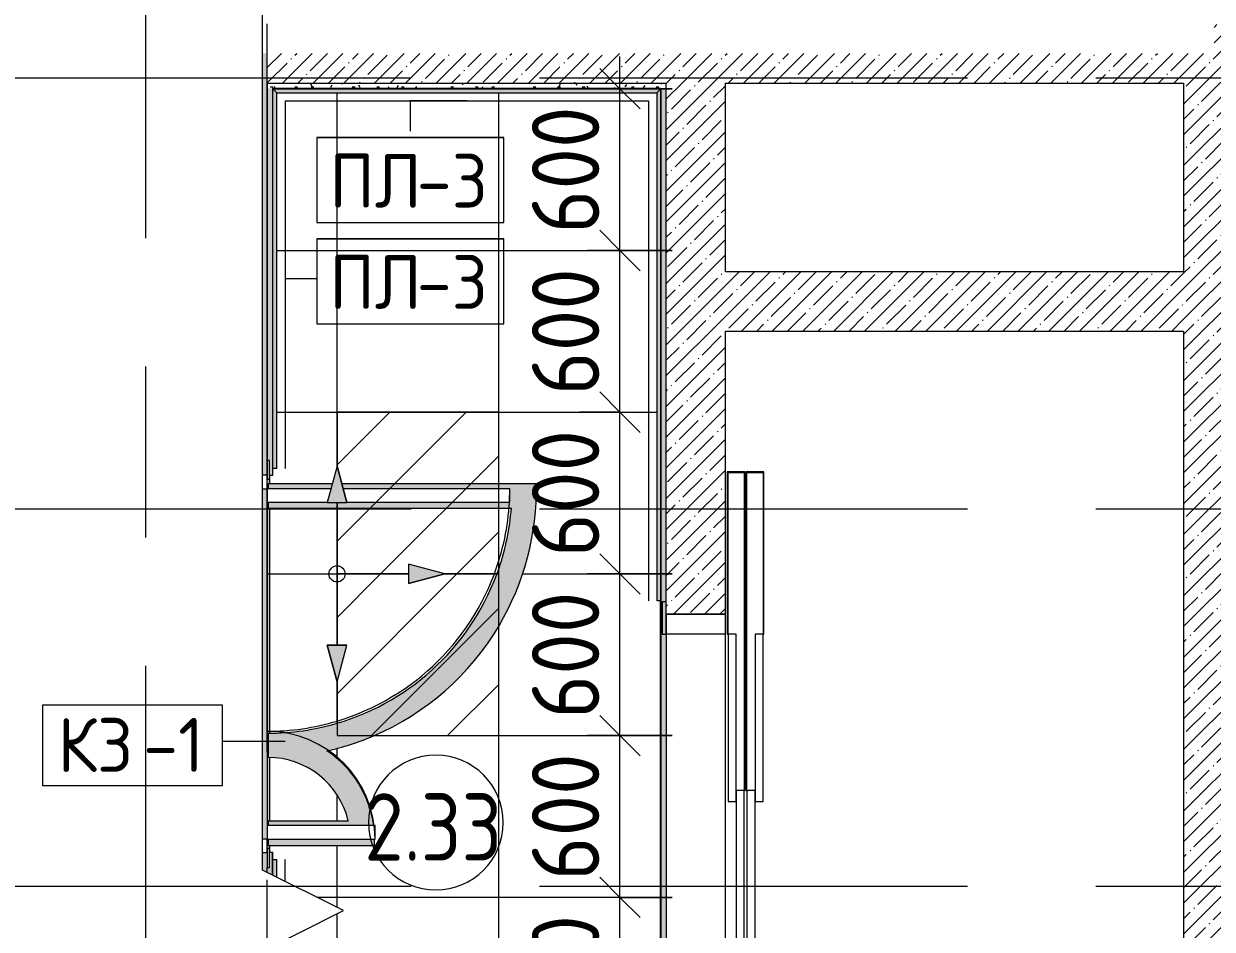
# Model space of a CAD drawing. Header units: millimetres. Extents: x 315 to 209858, y -8553 to 29000.
# Drawn here: x 7989 to 12399, y 11841 to 15200 of the extents above; entities that cross this region are included whole.
import ezdxf

# ---------------------------------------------------------------- set-up
doc = ezdxf.new("R2010")
doc.units = ezdxf.units.MM
doc.linetypes.add('Осевая', pattern=[3175, 635, -476.25, 1587.5, -476.25])
for name, color, linetype, lineweight in [('A-ANNO-DIMS', 7, 'Continuous', 9), ('A-ANNO-DIMS-100', 7, 'Continuous', 9), ('A-AREA-IDEN', 7, 'Continuous', 9), ('A-DETL', 7, 'Continuous', 9), ('A-DETL-GENF', 7, 'Continuous', 9), ('A-DOOR', 7, 'Continuous', 9), ('A-DOOR-1', 7, 'Continuous', 13), ('A-DOOR-FRAM', 7, 'Continuous', 13), ('A-FLOR-IDEN', 7, 'Continuous', 9), ('A-FLOR-PATT', 7, 'Continuous', 9), ('A-GENM-IDEN', 7, 'Continuous', 9), ('A-WALL', 7, 'Continuous', 9), ('I-WALL', 7, 'Continuous', 9), ('S-COLS', 7, 'Continuous', 9), ('Оси', 7, 'Continuous', 9), ('Оси-2', 7, 'Осевая', 9)]:
    doc.layers.add(name, color=color, linetype=linetype, lineweight=lineweight)
for name, color, linetype, lineweight, true_color in [('A-DETL-GENF-2', 7, 'Continuous', 9, 0x004000), ('A-FLOR-1', 7, 'Continuous', 9, 0x787878), ('A-GENM-1', 7, 'Continuous', 9, 0x004000), ('A-WALL-1', 9, 'Continuous', 9, 0x808080), ('A-WALL-FNSH-1', 9, 'Continuous', 9, 0x808080), ('I-WALL-2', 9, 'Continuous', 9, 0x808080), ('S-COLS-1', 9, 'Continuous', 9, 0x808080)]:
    doc.layers.add(name, color=color, linetype=linetype, lineweight=lineweight, true_color=true_color)
doc.styles.add('GOST Common_3', font='GOST_Common.ttf', dxfattribs={"width": 0.9, "height": 250})
doc.styles.add('GOST Common_4', font='GOST_Common.ttf', dxfattribs={"height": 200})
doc.styles.add('ISOCPEUR_2', font='isocpeur.ttf', dxfattribs={"width": 0.9, "height": 250})
doc.dimstyles.new('ISO-2_5_0_9К_БОЛЬШОЙ', dxfattribs={"dimscale": 304.8, "dimtxt": 248.995294, "dimasz": 0.492126, "dimexe": 0.393701, "dimexo": 0.984252, "dimgap": 0, "dimtad": 1, "dimdec": 0, "dimrnd": 10, "dimzin": 0, "dimdsep": 46, "dimtxsty": 'ISOCPEUR_2', "dimblk1": 'OBLIQUE', "dimblk2": 'OBLIQUE', "dimsah": 1, "dimcen": 0.09, "dimdle": 0.393701, "dimazin": 0, "dimtfac": 1, "dimtdec": 4, "dimtix": 1, "dimtmove": 0, "dimatfit": 3, "dimfxl": 1, "dimtvp": 1, "dimtolj": 1, "dimtzin": 0, "dimarcsym": 2})
pattern_1 = [(45, (-29867.154, 0), (-57.02463, 57.02463), []), (45, (-29810.13, 0), (-57.02463, 57.02463), [100.806, -20.161, 3.353, -16.808])]
pattern_2 = [(0, (-29867.154, 0), (121.92, 30.48), [10.058, -81.382, 10.058, -81.382, -487.68]), (0, (-29867.154, 0), (121.92, 30.48), [-182.88, 10.058, -172.822, 10.058, -81.382, -213.36]), (0, (-29867.154, 0), (121.92, 30.48), [-457.2, 10.058, -50.902, 10.058, -142.342]), (120, (-29821.434, 15.24), (-87.356454, 90.345817), [10.058, -81.382, 10.058, -81.382, -487.68]), (120, (-29821.434, 15.24), (-87.356454, 90.345817), [-182.88, 10.058, -172.822, 10.058, -81.382, -213.36]), (120, (-29821.434, 15.24), (-87.356454, 90.345817), [-457.2, 10.058, -50.902, 10.058, -142.342]), (240, (-29806.194, 76.2), (-34.563546, -120.825817), [10.058, -81.382, 10.058, -81.382, -487.68]), (240, (-29806.194, 76.2), (-34.563546, -120.825817), [-182.88, 10.058, -172.822, 10.058, -81.382, -213.36]), (240, (-29806.194, 76.2), (-34.563546, -120.825817), [-457.2, 10.058, -50.902, 10.058, -142.342])]
pattern_3 = [(45, (-29867.15, 0), (-141.4214, 141.4214), [])]

# ---------------------------------------------------------------- blocks, each defined once
blk = doc.blocks.new('110_Дверь_СКБ_2Ст - Д-2 1450x2100h_Лестничная клетка EIS60-31576737-План устройствa полов 2 этажа в осях 12-23')
at = {"layer": 'A-DOOR'}
for centre, radius, start, end in [((-637.5, 110), 900, 72.8079, 90), ((-637.5, 110), 900, 16.7336, 72.8079), ((662.5, 110), 400, 90, 180), ((-637.5, 110), 900, 0, 16.7336)]:
    blk.add_arc(centre, radius, start, end, dxfattribs=at)
at = {"layer": 'A-DOOR-1'}
for p, q in [((-637.5, 1010), (-637.5, 969)), ((-587.5, 1010), (-637.5, 1010)), ((-587.5, 969), (-587.5, 1010)), ((-637.5, 969), (-637.5, 391.5)), ((-587.5, 404.9), (-587.5, 969)), ((662.5, 510), (612.5, 510)), ((612.5, 510), (612.5, 110)), ((662.5, 110), (662.5, 510)), ((-637.5, 346.5), (-637.5, 110)), ((-587.5, 110), (-587.5, 333.1)), ((-637.5, 110), (-587.5, 110)), ((612.5, 110), (662.5, 110))]:
    blk.add_line(p, q, dxfattribs=at)
at = {"layer": 'A-DOOR-FRAM'}
for p, q in [((-672.5, 118), (-742.5, 118)), ((-742.5, 118), (-742.5, 110)), ((-742.5, 110), (-672.5, 110)), ((-637.5, 110), (-687.5, 110)), ((-687.5, 110), (-687.5, 92.7)), ((-672.5, 110), (-672.5, 118)), ((-637.5, 92.7), (-637.5, 110)), ((662.5, 110), (662.5, 92.7)), ((712.5, 110), (662.5, 110)), ((767.5, 118), (697.5, 118)), ((697.5, 118), (697.5, 110)), ((697.5, 110), (767.5, 110)), ((712.5, 92.7), (712.5, 110)), ((767.5, 110), (767.5, 118))]:
    blk.add_line(p, q, dxfattribs=at)
blk = doc.blocks.new('DOR_Дверь лифта - 1350х2050h-19118285-План устройствa полов 2 этажа в осях 12-23')
at = {"layer": 'A-DOOR'}
for p, q in [((600, 110), (-600, 110)), ((-600, 110), (-600, -110)), ((600, -110), (600, 110)), ((-600, -110), (600, -110)), ((-20, -120), (-20, -150)), ((600, -120), (-20, -120)), ((600, -150), (600, -120)), ((-600, -150), (-600, -180)), ((20, -150), (-600, -150)), ((-20, -150), (600, -150)), ((20, -180), (20, -150)), ((-600, -180), (20, -180)), ((-600, -190), (-600, -220)), ((20, -190), (-600, -190)), ((-600, -220), (20, -220)), ((-20, -220), (-20, -250)), ((600, -220), (-20, -220)), ((20, -220), (20, -190)), ((600, -250), (600, -220)), ((-20, -250), (600, -250))]:
    blk.add_line(p, q, dxfattribs=at)
at = {"layer": 'A-DOOR-1'}
for p, q in [((-600, 125), (-720, 125)), ((-720, 125), (-720, 110)), ((-720, 110), (-600, 110)), ((-675, 110), (-675, -110)), ((-600, 110), (-675, 110)), ((-600, 110), (-600, 125)), ((720, 125), (600, 125)), ((600, 125), (600, 110)), ((675, 110), (600, 110)), ((600, 110), (720, 110)), ((675, -110), (675, 110)), ((720, 110), (720, 125)), ((-675, -110), (-600, -110)), ((600, -110), (675, -110))]:
    blk.add_line(p, q, dxfattribs=at)
at = {"layer": 'A-DOOR-FRAM'}
for p, q in [((600, -117), (600, -120)), ((1203, -117), (600, -117)), ((600, -120), (1200, -120)), ((1200, -120), (1200, -180)), ((1203, -183), (1203, -117)), ((1200, -180), (20, -180)), ((20, -180), (20, -183)), ((20, -183), (1203, -183)), ((1203, -187), (20, -187)), ((20, -187), (20, -190)), ((20, -190), (1200, -190)), ((1200, -190), (1200, -250)), ((1203, -253), (1203, -187)), ((600, -250), (600, -253)), ((1200, -250), (600, -250)), ((600, -253), (1203, -253))]:
    blk.add_line(p, q, dxfattribs=at)
blk = doc.blocks.new('Плинтус - Плинтус темный _ст_школа_-32862357-План устройствa полов 2 этажа в осях 12-23')
at = {"layer": 'A-GENM-1'}
blk.add_hatch(color=256, dxfattribs=at).paths.add_polyline_path([(974.8, -15), (1424, -15), (1439, 0), (0, 0), (15, -15)])
for p, q in [((0, 0), (1439, 0)), ((0, 0), (15, -15)), ((15, -15), (1424, -15)), ((1424, -15), (1439, 0)), ((45, -45), (1394, -45))]:
    blk.add_line(p, q, dxfattribs=at)
blk = doc.blocks.new('Плинтус - Плинтус темный _ст_школа_-32862370-План устройствa полов 2 этажа в осях 12-23')
at = {"layer": 'A-GENM-1'}
blk.add_hatch(color=256, dxfattribs=at).paths.add_polyline_path([(1900, -15), (1900, 0), (0.8, -0.8), (15, -15), (1885.7, -15)])
for p, q in [((0, 0), (15, -15)), ((15, -15), (1900, -15)), ((1900, 0), (1900, -15)), ((45, -45), (1900, -45))]:
    blk.add_line(p, q, dxfattribs=at)
blk = doc.blocks.new('Плинтус - Плинтус темный _ст_школа_-32862371-План устройствa полов 2 этажа в осях 12-23')
at = {"layer": 'A-GENM-1'}
blk.add_hatch(color=256, dxfattribs=at).paths.add_polyline_path([(1409, 15), (15, 15), (0, 0), (1409, 0)])
for p, q in [((45, 45), (1409, 45)), ((15, 15), (0, 0)), ((1409, 0), (0, 0)), ((1409, 15), (15, 15)), ((1409, 15), (1409, 0))]:
    blk.add_line(p, q, dxfattribs=at)
blk = doc.blocks.new('Плинтус - Плинтус темный _ст_школа_-32862374-План устройствa полов 2 этажа в осях 12-23')
at = {"layer": 'A-GENM-1'}
h = blk.add_hatch(color=256, dxfattribs=at)
h.paths.add_polyline_path([(1630, 0), (1615, 15), (314, 15), (321.5, 0), (1629, 0)])
h.paths.add_polyline_path([(66.3, 15), (0, 15), (0, 0), (58.8, 0)])
for p, q in [((0, 45), (81.3, 45)), ((299, 45), (1585, 45)), ((0, 0), (0, 15)), ((66.3, 15), (0, 15)), ((1615, 15), (314, 15)), ((1630, 0), (1615, 15))]:
    blk.add_line(p, q, dxfattribs=at)
blk = doc.blocks.new('Начало раскладки_красным - Начало раскладки_красным-26110966-План устройствa полов 2 этажа в осях 12-23')
at = {"layer": 'A-DETL-GENF'}
for points in [[(-36.2, 264.8), (36.2, 264.8), (0, 400)], [(264.8, -36.2), (400, 0), (264.8, 36.2)], [(0, -400), (36.2, -264.8), (-36.2, -264.8)]]:
    blk.add_hatch(color=256, dxfattribs=at).paths.add_polyline_path(points)
for p, q in [((0, 400), (-36.2, 264.8)), ((0, 400), (-36.2, 264.8)), ((36.2, 264.8), (0, 400)), ((0, 400), (36.2, 264.8)), ((-36.2, 264.8), (36.2, 264.8)), ((-36.2, 264.8), (36.2, 264.8)), ((0, 30), (0, 264.8)), ((30, 0), (264.8, 0)), ((400, 0), (264.8, 36.2)), ((264.8, 36.2), (264.8, -36.2)), ((400, 0), (264.8, 36.2)), ((264.8, 36.2), (264.8, -36.2)), ((400, 0), (264.8, -36.2)), ((0, -30), (0, -264.8)), ((264.8, -36.2), (400, 0)), ((36.2, -264.8), (-36.2, -264.8)), ((-36.2, -264.8), (0, -400)), ((0, -400), (-36.2, -264.8)), ((-36.2, -264.8), (36.2, -264.8)), ((0, -400), (36.2, -264.8)), ((0, -400), (36.2, -264.8))]:
    blk.add_line(p, q, dxfattribs=at)
blk.add_circle((0, 0), 30, dxfattribs=at)
blk = doc.blocks.new('DET_L_Линия разрыва - М100-30654842-План устройствa полов 2 этажа в осях 12-23')
at = {"layer": 'A-DETL-GENF'}
for p, q in [((11889.9, 300), (11739.9, 0)), ((12189.9, -300), (11889.9, 300)), ((11739.9, 0), (0, 0))]:
    blk.add_line(p, q, dxfattribs=at)
blk = doc.blocks.new('Марка_Помещения - Номер-25198446-План устройствa полов 2 этажа в осях 12-23')
at = {"layer": 'A-AREA-IDEN'}
for start, end in [(360, 180), (180, 360)]:
    blk.add_arc((0, 0), 2.5, start, end, dxfattribs=at)
blk = doc.blocks.new('DIMBLOCK72-План устройствa полов 2 этажа в осях 12-23')
at = {"layer": 'A-ANNO-DIMS-100', "lineweight": 20}
for p, q in [((10201.4, 11959), (10126.4, 12034)), ((10201.4, 11959), (10276.4, 11884)), ((10201.4, 11359), (10126.4, 11434)), ((10201.4, 11359), (10276.4, 11284))]:
    blk.add_line(p, q, dxfattribs=at)
at = {"layer": 'A-ANNO-DIMS-100'}
for p, q in [((10395.3, 11959), (10081.4, 11959)), ((10201.4, 11359), (10201.4, 11959)), ((10201.4, 11959), (10395.3, 11959)), ((10395.3, 11359), (10081.4, 11359)), ((10201.4, 11359), (10395.3, 11359))]:
    blk.add_line(p, q, dxfattribs=at)
at = {"layer": 'A-ANNO-DIMS-100', "color": 0, "insert": (9874.8, 11422), "char_height": 250, "width": 568.858, "attachment_point": 1, "rotation": 90, "line_spacing_factor": 1.149209, "style": 'ISOCPEUR_2'}
blk.add_mtext('600', dxfattribs=at)
blk = doc.blocks.new('_Oblique')
at = {"color": 0, "linetype": 'ByBlock', "lineweight": -2}
blk.add_line((-0.5, -0.5), (0.5, 0.5), dxfattribs=at)
blk = doc.blocks.new('DIMBLOCK73-План устройствa полов 2 этажа в осях 12-23')
at = {"layer": 'A-ANNO-DIMS-100', "lineweight": 20}
for p, q in [((10201.4, 12559), (10126.4, 12634)), ((10201.4, 12559), (10276.4, 12484)), ((10201.4, 11959), (10126.4, 12034)), ((10201.4, 11959), (10276.4, 11884))]:
    blk.add_line(p, q, dxfattribs=at)
at = {"layer": 'A-ANNO-DIMS-100'}
for p, q in [((10395.3, 12559), (10081.4, 12559)), ((10201.4, 11959), (10201.4, 12559)), ((10201.4, 12559), (10395.3, 12559)), ((10395.3, 11959), (10081.4, 11959)), ((10201.4, 11959), (10395.3, 11959))]:
    blk.add_line(p, q, dxfattribs=at)
at = {"layer": 'A-ANNO-DIMS-100', "color": 0, "insert": (9874.8, 12022), "char_height": 250, "width": 568.858, "attachment_point": 1, "rotation": 90, "line_spacing_factor": 1.149209, "style": 'ISOCPEUR_2'}
blk.add_mtext('600', dxfattribs=at)
blk = doc.blocks.new('DIMBLOCK74-План устройствa полов 2 этажа в осях 12-23')
at = {"layer": 'A-ANNO-DIMS-100', "lineweight": 20}
for p, q in [((10201.4, 13159), (10126.4, 13234)), ((10201.4, 13159), (10276.4, 13084)), ((10201.4, 12559), (10126.4, 12634)), ((10201.4, 12559), (10276.4, 12484))]:
    blk.add_line(p, q, dxfattribs=at)
at = {"layer": 'A-ANNO-DIMS-100'}
for p, q in [((10395.3, 13159), (10081.4, 13159)), ((10201.4, 12559), (10201.4, 13159)), ((10201.4, 13159), (10395.3, 13159)), ((10395.3, 12559), (10081.4, 12559)), ((10201.4, 12559), (10395.3, 12559))]:
    blk.add_line(p, q, dxfattribs=at)
at = {"layer": 'A-ANNO-DIMS-100', "color": 0, "insert": (9874.8, 12622), "char_height": 250, "width": 568.858, "attachment_point": 1, "rotation": 90, "line_spacing_factor": 1.149209, "style": 'ISOCPEUR_2'}
blk.add_mtext('600', dxfattribs=at)
blk = doc.blocks.new('DIMBLOCK75-План устройствa полов 2 этажа в осях 12-23')
at = {"layer": 'A-ANNO-DIMS-100', "lineweight": 20}
for p, q in [((10201.4, 13759), (10126.4, 13834)), ((10201.4, 13759), (10276.4, 13684)), ((10201.4, 13159), (10126.4, 13234)), ((10201.4, 13159), (10276.4, 13084))]:
    blk.add_line(p, q, dxfattribs=at)
at = {"layer": 'A-ANNO-DIMS-100'}
for p, q in [((10051.8, 13759), (10321.4, 13759)), ((10201.4, 13759), (10051.8, 13759)), ((10201.4, 13159), (10201.4, 13759)), ((10395.3, 13159), (10081.4, 13159)), ((10201.4, 13159), (10395.3, 13159))]:
    blk.add_line(p, q, dxfattribs=at)
at = {"layer": 'A-ANNO-DIMS-100', "color": 0, "insert": (9874.8, 13222), "char_height": 250, "width": 568.858, "attachment_point": 1, "rotation": 90, "line_spacing_factor": 1.149209, "style": 'ISOCPEUR_2'}
blk.add_mtext('600', dxfattribs=at)
blk = doc.blocks.new('DIMBLOCK76-План устройствa полов 2 этажа в осях 12-23')
at = {"layer": 'A-ANNO-DIMS-100', "lineweight": 20}
for p, q in [((10201.4, 14359), (10126.4, 14434)), ((10201.4, 14359), (10276.4, 14284)), ((10201.4, 13759), (10126.4, 13834)), ((10201.4, 13759), (10276.4, 13684))]:
    blk.add_line(p, q, dxfattribs=at)
at = {"layer": 'A-ANNO-DIMS-100'}
for p, q in [((10395.3, 14359), (10081.4, 14359)), ((10201.4, 13759), (10201.4, 14359)), ((10201.4, 14359), (10395.3, 14359)), ((10051.8, 13759), (10321.4, 13759)), ((10201.4, 13759), (10051.8, 13759))]:
    blk.add_line(p, q, dxfattribs=at)
at = {"layer": 'A-ANNO-DIMS-100', "color": 0, "insert": (9874.8, 13822), "char_height": 250, "width": 568.858, "attachment_point": 1, "rotation": 90, "line_spacing_factor": 1.149209, "style": 'ISOCPEUR_2'}
blk.add_mtext('600', dxfattribs=at)
blk = doc.blocks.new('DIMBLOCK77-План устройствa полов 2 этажа в осях 12-23')
at = {"layer": 'A-ANNO-DIMS-100'}
for p, q in [((10201.4, 14359), (10201.4, 15079)), ((10395.3, 14959), (10081.4, 14959)), ((10201.4, 14959), (10395.3, 14959)), ((10395.3, 14359), (10081.4, 14359)), ((10201.4, 14359), (10395.3, 14359))]:
    blk.add_line(p, q, dxfattribs=at)
at = {"layer": 'A-ANNO-DIMS-100', "lineweight": 20}
for p, q in [((10201.4, 14959), (10126.4, 15034)), ((10201.4, 14959), (10276.4, 14884)), ((10201.4, 14359), (10126.4, 14434)), ((10201.4, 14359), (10276.4, 14284))]:
    blk.add_line(p, q, dxfattribs=at)
at = {"layer": 'A-ANNO-DIMS-100', "color": 0, "insert": (9874.8, 14422), "char_height": 250, "width": 568.858, "attachment_point": 1, "rotation": 90, "line_spacing_factor": 1.149209, "style": 'ISOCPEUR_2'}
blk.add_mtext('600', dxfattribs=at)
blk = doc.blocks.new('Mark Reiling - Mark Reiling-26174330-План устройствa полов 2 этажа в осях 12-23')
at = {"layer": 'A-GENM-IDEN'}
for p, q in [((-3.47, 1.49), (-3.47, -1.663)), ((-3.47, 1.49), (3.47, 1.49)), ((3.47, 1.49), (-3.47, 1.49)), ((-3.47, 1.49), (-3.47, -1.663)), ((3.47, -1.663), (3.47, 1.49)), ((3.47, -1.663), (3.47, 1.49)), ((-3.47, -1.663), (3.47, -1.663)), ((-3.47, -1.663), (3.47, -1.663))]:
    blk.add_line(p, q, dxfattribs=at)
blk = doc.blocks.new('М_перекрытий_ЭП - Типоразмер-25383776-План устройствa полов 2 этажа в осях 12-23')
at = {"layer": 'A-FLOR-IDEN'}
for p, q in [((3.352, 1.578), (-3.336, 1.578)), ((-3.336, 1.578), (-3.336, -1.406)), ((3.352, -1.406), (3.352, 1.578)), ((-3.336, -1.406), (3.352, -1.406))]:
    blk.add_line(p, q, dxfattribs=at)

msp = doc.modelspace()

# ---------------------------------------------------------------- hatches: boundary and pattern name
at = {"layer": 'A-DETL-GENF-2'}
h = msp.add_hatch(dxfattribs=at)
h.set_pattern_fill('FP_81', color=256, style=0, pattern_type=2)
h.set_pattern_definition(pattern_3)
h.paths.add_polyline_path([(9751.8, 13159), (9751.8, 13759), (9151.8, 13759), (9151.8, 13559), (9188.1, 13423.8), (9151.8, 13423.8), (9151.8, 13159), (9416.6, 13159), (9416.6, 13195.2), (9551.8, 13159)])
h = msp.add_hatch(dxfattribs=at)
h.set_pattern_fill('FP_81', color=256, style=0, pattern_type=2)
h.set_pattern_definition(pattern_3)
h.paths.add_polyline_path([(9751.8, 12559), (9751.8, 13159), (9551.8, 13159), (9416.6, 13122.8), (9416.6, 13159), (9151.8, 13159), (9151.8, 12894.2), (9188.1, 12894.2), (9151.8, 12759), (9151.8, 12559), (9188.1, 12559)])
at = {"layer": 'A-FLOR-PATT'}
h = msp.add_hatch(color=256, dxfattribs=at)
h.paths.add_polyline_path([(8892.8, 12175), (8892.8, 12225), (8896.2, 12225), (8896.2, 12242), (8902.8, 12242), (8902.8, 12477.5), (8896.2, 12478.1), (8896.2, 12568.1), (8902.8, 12568.5), (8902.8, 13403.1), (8896.2, 13403.1), (8896.2, 13425), (8892.8, 13425), (8892.8, 13475), (8875.5, 13475), (8875.5, 12175), (8877, 12175)])
h.paths.add_polyline_path([(8902.8, 12125), (8902.8, 12152), (8896.2, 12152), (8896.2, 12175), (8892.8, 12175), (8892.8, 12140), (8900.8, 12140), (8900.8, 12125)])
h.paths.add_polyline_path([(8892.8, 13475), (8896.2, 13475), (8896.2, 13493.1), (8902.8, 13493.1), (8902.8, 13525), (8900.8, 13525), (8900.8, 13510), (8892.8, 13510), (8892.8, 13493.1)])
h.paths.add_polyline_path([(8875.5, 21625), (8892.8, 21625), (8892.8, 22925), (8875.5, 22925), (8875.5, 21635)])
h = msp.add_hatch(dxfattribs=at)
h.set_pattern_fill('FP_59', color=256, style=0, pattern_type=2)
h.set_pattern_definition([(270, (9751.85, 12559), (600, 4e-14), []), (0, (9751.85, 12559), (0, 600), [])])
h.paths.add_polyline_path([(10337.8, 10485), (10337.8, 11614), (10352.8, 11614), (10352.8, 13059), (10337.8, 13059), (10337.8, 14944), (8928.8, 14944), (8928.8, 13550), (8913.8, 13550), (8913.8, 14959), (8912.8, 14959), (8912.8, 13525), (8900.8, 13525), (8900.8, 13510), (8892.8, 13510), (8892.8, 13475), (8896.2, 13475), (8896.2, 13493.1), (9134.2, 13493.1), (9151.8, 13559), (9169.5, 13493.1), (9891, 13493.1), (9887.6, 13388.4), (9873.2, 13284.6), (9848, 13182.9), (9812.2, 13084.4), (9766.2, 12990.2), (9710.6, 12901.4), (9646, 12819), (9573, 12743.7), (9492.5, 12676.6), (9405.4, 12618.3), (9312.7, 12569.5), (9215.4, 12530.7), (9114.5, 12502.4), (9168, 12459.8), (9215.4, 12405.4), (9250.1, 12348.2), (9274.4, 12287.1), (9288.4, 12225), (9292.8, 12225), (9292.8, 12175), (9289.9, 12175), (9290.7, 12152), (8896.2, 12152), (8896.2, 12175), (8892.8, 12175), (8892.8, 12140), (8900.8, 12140), (8900.8, 12125), (8912.8, 12125), (8912.8, 12100), (8927.8, 12100), (8927.8, 12033.7), (9175.5, 11909.9), (8927.8, 11786), (8927.8, 10485), (9888.6, 10485)])
h.paths.add_polyline_path([(8892.8, 12225), (8896.2, 12225), (8896.2, 12242), (9193.4, 12242), (9174.8, 12297.4), (9144, 12350.6), (9108, 12392.6), (9062, 12429.1), (9010.4, 12456), (8954.4, 12472.5), (8896.2, 12478.1), (8896.2, 12568.1), (9000, 12574.1), (9102.3, 12591.9), (9202, 12621.4), (9297.6, 12662), (9387.9, 12713.4), (9471.8, 12774.7), (9548, 12845.3), (9615.7, 12924.1), (9673.9, 13010.2), (9721.8, 13102.4), (9758.9, 13199.5), (9784.6, 13300.2), (9798.5, 13403.1), (8896.2, 13403.1), (8896.2, 13425), (8892.8, 13425), (8892.8, 12242)])
h.paths.add_polyline_path([(9151.8, 12759), (9115.6, 12894.2), (9188.1, 12894.2), (9157, 12778.2)])
h.paths.add_polyline_path([(9416.6, 13122.8), (9416.6, 13195.2), (9551.8, 13159), (9418.7, 13123.3)])
h = msp.add_hatch(color=256, dxfattribs=at)
h.paths.add_polyline_path([(8896.2, 12152), (9290.7, 12152), (9289.9, 12175), (8896.2, 12175)])
h.paths.add_polyline_path([(9267.7, 12225), (9287.4, 12225), (9274.4, 12287.1), (9249.1, 12350.6), (9213.3, 12408.7), (9168, 12459.8), (9114.5, 12502.4), (9215.4, 12530.7), (9312.7, 12569.5), (9405.4, 12618.3), (9492.5, 12676.6), (9573, 12743.7), (9646, 12819), (9710.6, 12901.4), (9766.2, 12990.2), (9812.2, 13084.4), (9848, 13182.9), (9873.2, 13284.6), (9887.6, 13388.4), (9891, 13493.1), (9169.5, 13493.1), (9174.4, 13475), (9792.8, 13475), (9792.8, 13425), (9187.8, 13425), (9188.1, 13423.8), (9115.6, 13423.8), (9115.6, 13425), (8896.2, 13425), (8896.2, 13403.1), (9798.5, 13403.1), (9784.6, 13300.2), (9758.9, 13199.5), (9721.8, 13102.4), (9673.9, 13010.2), (9615.7, 12924.1), (9548, 12845.3), (9471.8, 12774.7), (9387.9, 12713.4), (9297.6, 12662), (9202, 12621.4), (9102.3, 12591.9), (9000, 12574.1), (8896.2, 12568.1), (8896.2, 12478.1), (8954.4, 12472.5), (9010.4, 12456), (9062.3, 12429), (9108, 12392.6), (9146, 12348.2), (9174.8, 12297.4), (9193.4, 12242), (8896.2, 12242), (8896.2, 12225), (9211.7, 12225)])
h.paths.add_polyline_path([(8896.2, 13475), (9129.3, 13475), (9134.2, 13493.1), (8896.2, 13493.1)])
at = {"layer": 'I-WALL'}
h = msp.add_hatch(dxfattribs=at)
h.set_pattern_fill('FP_17', color=256, style=0, pattern_type=2)
h.set_pattern_definition(pattern_1)
h.paths.add_polyline_path([(8875.5, 10450), (8892.8, 10450), (8892.8, 11768.5), (8672.8, 11658.5), (8672.8, 11561.2), (8875.5, 11459.9), (8875.5, 10468.1)])
h.paths.add_polyline_path([(8892.8, 12051.2), (8892.8, 12125), (8875.5, 12125), (8875.5, 12059.9), (8882.3, 12056.5)])
h.paths.add_polyline_path([(8892.8, 13525), (8892.8, 15090), (8875.5, 15090), (8875.5, 13525)])
h.paths.add_polyline_path([(8892.8, 16784.4), (8892.8, 21575), (8875.5, 21575), (8875.5, 16784.4)])
h.paths.add_polyline_path([(8892.8, 22975), (8892.8, 23420.3), (8875.5, 23420.3), (8875.5, 22975)])
h = msp.add_hatch(dxfattribs=at)
h.set_pattern_fill('FP_17', color=256, style=0, pattern_type=2)
h.set_pattern_definition(pattern_1)
h.paths.add_polyline_path([(11351.9, 14980), (12512.8, 14980), (12512.8, 15200), (12406.2, 15200), (12406.2, 15090), (8892.8, 15090), (8892.8, 14980), (10592.8, 14980)])
h = msp.add_hatch(dxfattribs=at)
h.set_pattern_fill('FP_17', color=256, style=0, pattern_type=2)
h.set_pattern_definition(pattern_1)
h.paths.add_polyline_path([(10372.8, 14280), (10592.8, 14280), (10592.8, 14980), (10372.8, 14980), (10372.8, 14827.5)])
h = msp.add_hatch(dxfattribs=at)
h.set_pattern_fill('FP_17', color=256, style=0, pattern_type=2)
h.set_pattern_definition(pattern_1)
h.paths.add_polyline_path([(12292.8, 10230), (12512.8, 10230), (12512.8, 11700), (12292.8, 11700), (12292.8, 10430)])
h.paths.add_polyline_path([(12512.8, 12300), (12512.8, 14980), (12292.8, 14980), (12292.8, 12300)])
h = msp.add_hatch(dxfattribs=at)
h.set_pattern_fill('FP_17', color=256, style=0, pattern_type=2)
h.set_pattern_definition(pattern_1)
h.paths.add_polyline_path([(10372.8, 10450), (10592.8, 10450), (10592.8, 11660), (10372.8, 11660), (10372.8, 10470)])
h.paths.add_polyline_path([(10372.8, 13010), (10592.8, 13010), (10592.8, 14280), (10372.8, 14280), (10372.8, 13073.3)])
h = msp.add_hatch(dxfattribs=at)
h.set_pattern_fill('FP_17', color=256, style=0, pattern_type=2)
h.set_pattern_definition(pattern_1)
h.paths.add_polyline_path([(10592.8, 14060), (12292.8, 14060), (12292.8, 14280), (10592.8, 14280)])
at = {"layer": 'I-WALL-2'}
h = msp.add_hatch(dxfattribs=at)
h.set_pattern_fill('FP_58', color=256, style=0, pattern_type=2)
h.set_pattern_definition(pattern_2)
h.paths.add_polyline_path([(10352.8, 14960), (10372.8, 14960), (10372.8, 14980), (8892.8, 14980), (8892.8, 14960), (10351.8, 14960)])
h = msp.add_hatch(dxfattribs=at)
h.set_pattern_fill('FP_58', color=256, style=0, pattern_type=2)
h.set_pattern_definition(pattern_2)
h.paths.add_polyline_path([(8892.8, 10450), (8912.8, 10450), (8912.8, 11778.5), (8892.8, 11768.5), (8892.8, 10757)])
h.paths.add_polyline_path([(8912.8, 12041.2), (8912.8, 12125), (8900.8, 12125), (8900.8, 12070), (8892.8, 12070), (8893.7, 12050.7), (8900.8, 12047.2)])
h.paths.add_polyline_path([(8900.8, 13525), (8912.8, 13525), (8912.8, 14960), (8892.8, 14960), (8893.6, 13580), (8900.8, 13580), (8900.8, 13533)])
h = msp.add_hatch(dxfattribs=at)
h.set_pattern_fill('FP_58', color=256, style=0, pattern_type=2)
h.set_pattern_definition(pattern_2)
h.paths.add_polyline_path([(10372.8, 10470), (10372.8, 14960), (10352.8, 14960), (10352.8, 10470)])
at = {"layer": 'S-COLS'}
h = msp.add_hatch(dxfattribs=at)
h.set_pattern_fill('FP_17', color=256, style=0, pattern_type=2)
h.set_pattern_definition(pattern_1)
h.paths.add_polyline_path([(12292.8, 11700), (12892.8, 11700), (12892.8, 12300), (12292.8, 12300)])

# ---------------------------------------------------------------- linework, layer by layer
at = {"layer": 'A-DETL'}
for p, q in [((9151.8, 13759), (9151.8, 13559)), ((9751.8, 13759), (9151.8, 13759)), ((9751.8, 13159), (9751.8, 13759)), ((9151.8, 13423.8), (9151.8, 13159)), ((9151.8, 13159), (9151.8, 12894.2)), ((9416.6, 13159), (9151.8, 13159)), ((9151.8, 13159), (9416.6, 13159)), ((9751.8, 13159), (9551.8, 13159)), ((9551.8, 13159), (9751.8, 13159)), ((9751.8, 12559), (9751.8, 13159)), ((9151.8, 12759), (9151.8, 12559)), ((9151.8, 12559), (9751.8, 12559))]:
    msp.add_line(p, q, dxfattribs=at)
at = {"layer": 'A-FLOR-1'}
for p, q in [((8902.8, 13493.1), (8902.8, 13525)), ((9134.2, 13493.1), (8896.2, 13493.1)), ((8896.2, 13493.1), (8896.2, 13475)), ((9891, 13493.1), (9169.5, 13493.1)), ((8892.8, 13425), (8892.8, 12225)), ((8896.2, 13425), (8896.2, 13403.1)), ((8896.2, 13403.1), (9798.5, 13403.1)), ((8902.8, 12568.5), (8902.8, 13403.1)), ((8896.2, 12568.1), (8896.2, 12478.1)), ((8902.8, 12242), (8902.8, 12477.5)), ((9193.4, 12242), (8896.2, 12242)), ((8896.2, 12242), (8896.2, 12225)), ((8896.2, 12175), (8896.2, 12152)), ((8896.2, 12152), (9290.7, 12152)), ((8902.8, 12125), (8902.8, 12152))]:
    msp.add_line(p, q, dxfattribs=at)
for centre, radius, start, end in [((8896.2, 13473.1), 995, 329.4074, 1.1511), ((8896.2, 13473.1), 905, 341.1502, 355.5631), ((8896.2, 13473.1), 905, 286.4334, 341.1502), ((8896.2, 13473.1), 995, 293.1104, 329.4074), ((8896.2, 13473.1), 905, 270, 286.4334), ((8896.2, 13473.1), 995, 282.6705, 293.1104), ((8896.2, 12173.1), 395, 7.5542, 56.4595), ((8896.2, 12173.1), 305, 13.0427, 90), ((8896.2, 12173.1), 395, 356.928, 0.274)]:
    msp.add_arc(centre, radius, start, end, dxfattribs=at)
at = {"layer": 'A-FLOR-IDEN'}
msp.add_line((8958.8, 12536.9), (8727.2, 12536.9), dxfattribs=at)
at = {"layer": 'A-GENM-IDEN'}
for p, q in [((9423.6, 14914), (9423.6, 14802)), ((9633.3, 14914), (9423.6, 14914)), ((8958.8, 14254.5), (9076.6, 14254.5))]:
    msp.add_line(p, q, dxfattribs=at)
at = {"layer": 'A-WALL'}
for p, q in [((8892.8, 14980), (10372.8, 14980)), ((8892.8, 14980), (8892.8, 13580)), ((10352.8, 14960), (8912.8, 14960)), ((8912.8, 14960), (8912.8, 13525)), ((10372.8, 14827.5), (10372.8, 14980)), ((8912.8, 12041.2), (8912.8, 12125)), ((8892.8, 12051.2), (8892.8, 12070))]:
    msp.add_line(p, q, dxfattribs=at)
at = {"layer": 'A-WALL-1'}
for p, q in [((10352.8, 14960), (10352.8, 10470)), ((10592.8, 14980), (12292.8, 14980)), ((10592.8, 14280), (10592.8, 14980)), ((12292.8, 14980), (12292.8, 14280)), ((10372.8, 12935), (10372.8, 14827.5)), ((12292.8, 14280), (10592.8, 14280)), ((10592.8, 13010), (10592.8, 14060)), ((10592.8, 14060), (12292.8, 14060)), ((12292.8, 14060), (12292.8, 12300)), ((8900.8, 13525), (8912.8, 13525)), ((10372.8, 13010), (10592.8, 13010)), ((8912.8, 12125), (8900.8, 12125))]:
    msp.add_line(p, q, dxfattribs=at)
at = {"layer": 'A-WALL-FNSH-1'}
for p, q in [((8913.8, 14959), (10351.8, 14959)), ((8913.8, 13525), (8913.8, 14959)), ((10351.8, 14959), (10351.8, 10471)), ((8912.8, 13525), (8913.8, 13525)), ((8913.8, 12125), (8912.8, 12125)), ((8913.8, 12040.7), (8913.8, 12125))]:
    msp.add_line(p, q, dxfattribs=at)
at = {"layer": 'S-COLS-1'}
msp.add_line((12292.8, 12300), (12292.8, 11700), dxfattribs=at)
at = {"layer": 'Оси'}
for p, q in [((8892.8, 12700), (8892.8, 15200)), ((6291.8, 15000), (8791.8, 15000)), ((6291.8, 13400), (8791.8, 13400)), ((6291.8, 12000), (8791.8, 12000))]:
    msp.add_line(p, q, dxfattribs=at)
at = {"layer": 'Оси-2'}
for p, q in [((8442.8, 593.7), (8442.8, 21277.7)), ((8791.8, 15000), (51732.8, 15000)), ((8791.8, 13400), (51732.8, 13400)), ((8892.8, 1863.7), (8892.8, 12700)), ((8791.8, 12000), (52192.8, 12000))]:
    msp.add_line(p, q, dxfattribs=at)

# ---------------------------------------------------------------- block references
at = {"layer": 'A-AREA-IDEN', "xscale": 99.99999999999993, "yscale": 99.99999999999993, "zscale": 99.99999999999993}
msp.add_blockref('Марка_Помещения - Номер-25198446-План устройствa полов 2 этажа в осях 12-23', (9518.3, 12236.5), dxfattribs=at)
at = {"layer": 'A-DETL-GENF', "rotation": 270.0000000000003}
msp.add_blockref('DET_L_Линия разрыва - М100-30654842-План устройствa полов 2 этажа в осях 12-23', (8875.5, 23799.7), dxfattribs=at)
at = {"layer": 'A-DETL-GENF'}
msp.add_blockref('Начало раскладки_красным - Начало раскладки_красным-26110966-План устройствa полов 2 этажа в осях 12-23', (9151.8, 13159), dxfattribs=at)
at = {"layer": 'A-DOOR'}
for name, p, rotation in [('110_Дверь_СКБ_2Ст - Д-2 1450x2100h_Лестничная клетка EIS60-31576737-План устройствa полов 2 этажа в осях 12-23', (8782.8, 12837.5), 269.9999999999999), ('DOR_Дверь лифта - 1350х2050h-19118285-План устройствa полов 2 этажа в осях 12-23', (10482.8, 12335), 90)]:
    msp.add_blockref(name, p, dxfattribs=dict(at, rotation=rotation))
at = {"layer": 'A-FLOR-IDEN', "xscale": 99.99999999999993, "yscale": 99.99999999999993, "zscale": 99.99999999999993}
msp.add_blockref('М_перекрытий_ЭП - Типоразмер-25383776-План устройствa полов 2 этажа в осях 12-23', (8392, 12514.7), dxfattribs=at)
at = {"layer": 'A-GENM-1'}
msp.add_blockref('Плинтус - Плинтус темный _ст_школа_-32862357-План устройствa полов 2 этажа в осях 12-23', (8913.8, 14959), dxfattribs=at)
for name, p, rotation in [('Плинтус - Плинтус темный _ст_школа_-32862371-План устройствa полов 2 этажа в осях 12-23', (8913.8, 14959), 270.0000000000002), ('Плинтус - Плинтус темный _ст_школа_-32862370-План устройствa полов 2 этажа в осях 12-23', (10352.8, 14959), 269.9999999999998), ('Плинтус - Плинтус темный _ст_школа_-32862374-План устройствa полов 2 этажа в осях 12-23', (8912.8, 12100), 270.0000000000002)]:
    msp.add_blockref(name, p, dxfattribs=dict(at, rotation=rotation))
at = {"layer": 'A-GENM-IDEN', "xscale": 99.99999999999993, "yscale": 99.99999999999993, "zscale": 99.99999999999993}
for p in [(9423.6, 14628.5), (9423.6, 14253)]:
    msp.add_blockref('Mark Reiling - Mark Reiling-26174330-План устройствa полов 2 этажа в осях 12-23', p, dxfattribs=at)

# ---------------------------------------------------------------- texts
at = {"layer": 'A-AREA-IDEN', "insert": (9252.6, 12345), "char_height": 250, "width": 663.797, "attachment_point": 1, "style": 'GOST Common_3'}
msp.add_mtext('2.33', dxfattribs=at)
at = {"layer": 'A-FLOR-IDEN', "char_height": 200, "attachment_point": 1, "style": 'GOST Common_4'}
for s, insert, width in [('КЗ', (8114.9, 12624.5), 384.81), ('-1', (8432.4, 12624.5), 296.624)]:
    msp.add_mtext(s, dxfattribs=dict(at, insert=insert, width=width))
at = {"layer": 'A-GENM-IDEN', "char_height": 200, "attachment_point": 1, "style": 'GOST Common_4'}
for s, insert, width in [('ПЛ', (9123, 14717.6), 392.827), ('-3', (9447.2, 14717.6), 344.726), ('ПЛ', (9123, 14342.1), 392.827), ('-3', (9447.2, 14342.1), 344.726)]:
    msp.add_mtext(s, dxfattribs=dict(at, insert=insert, width=width))

# ---------------------------------------------------------------- dimensions: what is measured, and where the dimension line sits
at = {"layer": 'A-ANNO-DIMS'}
for base, p1, p2, override, picture, middle in [((10201.4, 14959), (10095.3, 14359), (10095.3, 14959), {"dimpost": '<>', "dimfxl": 600}, 'DIMBLOCK77-План устройствa полов 2 этажа в осях 12-23', (10076.4, 14659)), ((10201.4, 14359), (9751.8, 13759), (10095.3, 14359), {"dimpost": '<>', "dimfxl": 691.353248}, 'DIMBLOCK76-План устройствa полов 2 этажа в осях 12-23', (10076.4, 14059)), ((10201.4, 13759), (10095.3, 13159), (9751.8, 13759), {"dimpost": '<>', "dimfxl": 691.353248}, 'DIMBLOCK75-План устройствa полов 2 этажа в осях 12-23', (10076.4, 13459)), ((10201.4, 13159), (10095.3, 12559), (10095.3, 13159), {"dimpost": '<>', "dimfxl": 600}, 'DIMBLOCK74-План устройствa полов 2 этажа в осях 12-23', (10076.4, 12859)), ((10201.4, 12559), (10095.3, 11959), (10095.3, 12559), {"dimpost": '<>', "dimfxl": 600}, 'DIMBLOCK73-План устройствa полов 2 этажа в осях 12-23', (10076.4, 12259)), ((10201.4, 11959), (10095.3, 11359), (10095.3, 11959), {"dimpost": '<>', "dimfxl": 600}, 'DIMBLOCK72-План устройствa полов 2 этажа в осях 12-23', (10076.4, 11659))]:
    dim = msp.add_linear_dim(base=base, p1=p1, p2=p2, angle=90, dimstyle='ISO-2_5_0_9К_БОЛЬШОЙ', override=override, dxfattribs=at)
    dim.commit()
    dim.dimension.update_dxf_attribs({"geometry": picture, "text_midpoint": middle})

doc.saveas('drawing.dxf')
